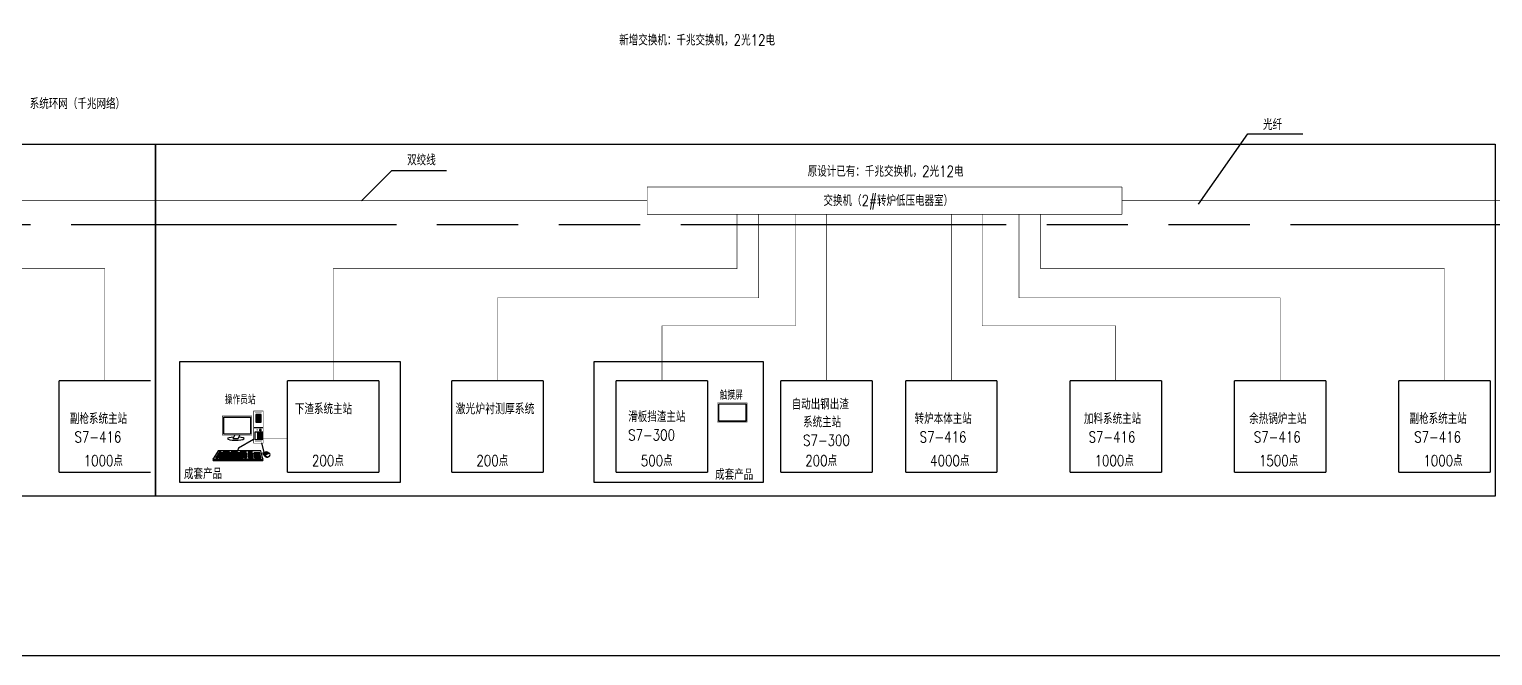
# Model space of a CAD drawing. Extents: x 3579 to 5426, y 430 to 1024.
# Drawn here: x 4489 to 5029, y 430 to 661 of the extents above; entities that cross this region are included whole.
import ezdxf

# ---------------------------------------------------------------- set-up
doc = ezdxf.new("R2010")
doc.units = 0
doc.linetypes.add('AM_ISO09W050', pattern=[22.5, 12, -1.5, 3, -1.5, 3, -1.5])
doc.linetypes.add('CENTER', pattern=[50.8, 31.75, -6.35, 6.35, -6.35])
doc.layers.get('0').update_dxf_attribs({"linetype": 'CONTINUOUS'})
for name, color, linetype in [('at_Entity', 7, 'CONTINUOUS'), ('at_Rect', 7, 'CONTINUOUS'), ('TKB', 7, 'CONTINUOUS')]:
    doc.layers.add(name, color=color, linetype=linetype)
doc.styles.add('HZB', font='txtB', dxfattribs={"width": 0.8, "bigfont": 'HzTxtB'})

msp = doc.modelspace()

# ---------------------------------------------------------------- linework, layer by layer
at = {"color": 0}
for p, q in [((4572.07, 518.94), (4572.07, 516.09)), ((4574.06, 518.94), (4572.07, 518.94)), ((4572.44, 516.09), (4572.44, 518.94)), ((4572.6, 516.09), (4572.6, 518.94)), ((4572.76, 516.09), (4572.76, 518.94)), ((4572.92, 516.09), (4572.92, 518.94)), ((4573.08, 516.09), (4573.08, 518.94)), ((4573.22, 516.09), (4573.22, 518.94)), ((4573.38, 516.09), (4573.38, 518.94)), ((4573.57, 516.09), (4573.57, 518.94)), ((4574.06, 516.09), (4574.06, 518.94)), ((4742.96, 522.85), (4752.9, 522.85)), ((4742.96, 516.56), (4742.96, 522.85)), ((4752.9, 522.85), (4752.9, 516.56)), ((4560.26, 517.98), (4570.21, 517.98)), ((4560.26, 511.69), (4560.26, 517.98)), ((4570.21, 517.98), (4570.21, 511.69)), ((4574.83, 513.98), (4571.33, 513.98)), ((4572.07, 516.09), (4574.06, 516.09)), ((4574.06, 513.47), (4573.52, 513.47)), ((4573.52, 513.47), (4573.52, 513)), ((4573.77, 513.44), (4573.53, 513.46)), ((4573.97, 513.35), (4573.77, 513.44)), ((4573.78, 513.44), (4573.78, 512.98)), ((4574.05, 513.47), (4573.97, 513.35)), ((4573.98, 513.36), (4573.98, 512.9)), ((4574.06, 513), (4574.06, 513.47)), ((4752.9, 516.56), (4742.96, 516.56)), ((4570.21, 511.69), (4560.26, 511.69)), ((4563.79, 510.14), (4564.4, 511.32)), ((4563.79, 510.14), (4565.56, 510.14)), ((4565.56, 510.14), (4566.17, 511.32)), ((4571.27, 509.69), (4565.7, 506.58)), ((4571.9, 509.6), (4571.9, 512.59)), ((4571.9, 512.59), (4574.43, 512.59)), ((4574.4, 509.6), (4571.9, 509.6)), ((4572.71, 512.59), (4572.71, 509.6)), ((4573.01, 512.17), (4573.01, 510.01)), ((4573.22, 512.17), (4573.01, 512.17)), ((4573.01, 510.01), (4573.2, 510.01)), ((4573.2, 510.01), (4573.2, 512.17)), ((4573.77, 512.97), (4573.53, 513)), ((4573.55, 512.56), (4573.55, 509.57)), ((4573.97, 512.89), (4573.77, 512.97)), ((4573.85, 512.17), (4573.85, 510.01)), ((4574.06, 512.17), (4573.85, 512.17)), ((4573.85, 510.01), (4574.03, 510.01)), ((4574.05, 513.01), (4573.97, 512.89)), ((4574.03, 510.01), (4574.03, 512.17)), ((4575.2, 504.95), (4574.36, 508.5)), ((4574.4, 512.63), (4574.4, 509.6)), ((4558.25, 505.58), (4556.39, 502.65)), ((4556.39, 502.51), (4574.73, 502.51)), ((4557.39, 503.07), (4557.35, 502.87)), ((4558.48, 504.86), (4557.38, 503.08)), ((4557.38, 503.08), (4558.13, 503.08)), ((4557.38, 502.87), (4558.17, 502.87)), ((4557.58, 503.43), (4568.61, 503.43)), ((4557.79, 503.8), (4568.61, 503.8)), ((4558.05, 504.17), (4568.61, 504.17)), ((4558.92, 504.52), (4558.13, 503.08)), ((4558.17, 502.87), (4558.13, 503.07)), ((4558.38, 503.27), (4558.17, 502.87)), ((4574.01, 505.58), (4558.25, 505.58)), ((4558.27, 504.51), (4568.61, 504.51)), ((4558.33, 503.43), (4558.38, 503.27)), ((4558.37, 503.27), (4558.79, 503.27)), ((4568.61, 504.86), (4558.44, 504.86)), ((4558.73, 505.34), (4558.61, 505.13)), ((4558.61, 505.13), (4559.16, 505.13)), ((4558.67, 503.07), (4558.64, 502.87)), ((4558.64, 502.87), (4558.69, 502.87)), ((4558.68, 504.52), (4558.85, 504.86)), ((4559.58, 504.86), (4558.68, 503.08)), ((4558.68, 503.08), (4567.43, 503.08)), ((4558.68, 502.87), (4567.44, 502.87)), ((4559.23, 505.34), (4558.72, 505.34)), ((4559.16, 505.13), (4559.23, 505.34)), ((4559.33, 503.07), (4559.32, 502.87)), ((4559.44, 503.38), (4559.33, 503.08)), ((4560.06, 504.86), (4559.44, 503.38)), ((4560.5, 504.83), (4559.99, 503.38)), ((4560.21, 505.34), (4560.09, 505.13)), ((4560.09, 505.13), (4562.25, 505.13)), ((4562.31, 505.34), (4560.19, 505.34)), ((4560.95, 504.83), (4560.5, 503.42)), ((4560.72, 505.33), (4560.64, 505.13)), ((4561.43, 504.86), (4561.02, 503.42)), ((4561.21, 505.34), (4561.15, 505.14)), ((4561.91, 504.86), (4561.57, 503.42)), ((4561.73, 505.34), (4561.68, 505.13)), ((4562.39, 504.86), (4562.08, 503.42)), ((4562.25, 505.13), (4562.31, 505.34)), ((4562.91, 504.86), (4562.7, 503.45)), ((4563.19, 505.34), (4563.11, 505.13)), ((4563.11, 505.13), (4565.24, 505.13)), ((4565.3, 505.34), (4563.18, 505.34)), ((4563.46, 504.86), (4563.25, 503.45)), ((4563.7, 505.33), (4563.66, 505.13)), ((4563.94, 504.86), (4563.73, 503.45)), ((4564.22, 505.34), (4564.17, 505.14)), ((4564.49, 504.86), (4564.28, 503.45)), ((4564.78, 505.34), (4564.74, 505.13)), ((4565.04, 504.86), (4564.83, 503.45)), ((4565.24, 505.13), (4565.3, 505.34)), ((4565.59, 504.86), (4565.38, 503.45)), ((4565.7, 506.58), (4565.41, 505.58)), ((4566.07, 504.86), (4565.97, 503.42)), ((4566.46, 505.34), (4566.41, 505.13)), ((4566.41, 505.13), (4568.57, 505.13)), ((4568.57, 505.34), (4566.45, 505.34)), ((4566.58, 504.85), (4566.48, 503.4)), ((4566.96, 503.4), (4566.9, 502.88)), ((4566.97, 505.33), (4566.96, 505.13)), ((4567.06, 504.85), (4566.96, 503.4)), ((4567.44, 503.4), (4567.43, 503.08)), ((4567.44, 502.87), (4567.43, 503.08)), ((4567.55, 504.85), (4567.44, 503.4)), ((4567.49, 503.31), (4567.44, 503.43)), ((4567.49, 503.31), (4567.44, 502.87)), ((4567.47, 505.34), (4567.47, 505.14)), ((4567.49, 503.31), (4567.98, 503.31)), ((4567.97, 503.08), (4567.95, 502.87)), ((4567.96, 502.86), (4568.64, 502.87)), ((4567.99, 503.4), (4567.97, 503.08)), ((4567.98, 503.08), (4568.61, 503.08)), ((4567.99, 505.34), (4568, 505.13)), ((4568.09, 504.85), (4567.99, 503.4)), ((4568.57, 505.13), (4568.57, 505.34)), ((4568.61, 503.08), (4568.61, 504.86)), ((4568.61, 504.85), (4568.67, 504.76)), ((4568.61, 503.08), (4568.64, 502.87)), ((4568.68, 504.69), (4568.68, 504.79)), ((4568.68, 502.87), (4568.68, 504.69)), ((4569.24, 504.78), (4569.26, 504.86)), ((4569.28, 503.98), (4569.24, 504.78)), ((4569.26, 505.35), (4569.28, 505.15)), ((4569.31, 504.17), (4569.26, 504.86)), ((4569.26, 504.86), (4570.84, 504.86)), ((4570.76, 505.36), (4569.27, 505.36)), ((4569.28, 505.15), (4570.82, 505.15)), ((4569.28, 503.98), (4569.31, 504.15)), ((4570.96, 503.98), (4569.28, 503.98)), ((4569.31, 504.52), (4570.88, 504.52)), ((4570.95, 504.17), (4569.31, 504.17)), ((4569.4, 502.9), (4569.34, 503.75)), ((4569.35, 503.75), (4569.37, 503.83)), ((4569.4, 503.14), (4569.37, 503.83)), ((4569.37, 503.83), (4570.95, 503.83)), ((4569.4, 503.49), (4570.98, 503.49)), ((4571.05, 503.14), (4569.4, 503.14)), ((4569.41, 502.9), (4569.41, 503.12)), ((4571.08, 502.9), (4569.41, 502.9)), ((4569.77, 505.36), (4569.8, 505.16)), ((4569.78, 504.86), (4569.85, 504.17)), ((4569.85, 504.17), (4569.84, 503.98)), ((4569.88, 503.83), (4569.95, 503.14)), ((4569.94, 503.14), (4569.97, 502.9)), ((4570.3, 505.36), (4570.34, 505.15)), ((4570.33, 504.86), (4570.4, 504.17)), ((4570.4, 504.17), (4570.39, 503.98)), ((4570.43, 503.83), (4570.5, 503.14)), ((4570.5, 503.14), (4570.51, 502.9)), ((4570.82, 505.15), (4570.76, 505.36)), ((4570.84, 504.86), (4570.95, 504.17)), ((4570.94, 504.18), (4570.96, 503.98)), ((4570.95, 503.83), (4571.05, 503.14)), ((4571.04, 503.15), (4571.08, 502.9)), ((4571.5, 504.72), (4571.56, 504.86)), ((4571.77, 502.87), (4571.5, 504.72)), ((4571.61, 504.52), (4571.54, 504.39)), ((4573.56, 504.86), (4571.56, 504.86)), ((4571.56, 504.83), (4571.84, 503.08)), ((4571.66, 504.17), (4571.59, 504.04)), ((4571.63, 504.52), (4573.66, 504.52)), ((4571.73, 503.8), (4571.65, 503.65)), ((4571.67, 504.17), (4573.73, 504.17)), ((4571.78, 503.42), (4571.7, 503.3)), ((4571.74, 503.8), (4573.8, 503.8)), ((4571.77, 503.42), (4573.87, 503.42)), ((4571.84, 503.08), (4571.77, 502.87)), ((4574, 502.87), (4571.77, 502.87)), ((4571.84, 503.08), (4573.97, 503.08)), ((4572.08, 504.86), (4572.35, 503.08)), ((4572.35, 503.07), (4572.35, 502.87)), ((4572.56, 504.86), (4572.87, 503.08)), ((4572.87, 503.08), (4572.87, 502.87)), ((4573.08, 504.86), (4573.42, 503.08)), ((4573.42, 503.08), (4573.45, 502.87)), ((4573.97, 503.08), (4573.56, 504.86)), ((4574, 502.87), (4573.97, 503.08)), ((4574.73, 502.65), (4574.01, 505.58)), ((4574.67, 504.77), (4576.07, 505.25)), ((4574.67, 504.77), (4574.69, 504.41)), ((4574.67, 504.75), (4575.55, 504.05)), ((4574.69, 504.41), (4575.55, 503.49)), ((4575.17, 504.97), (4576.13, 504.27)), ((4575.55, 504.05), (4577.22, 504.73)), ((4575.55, 503.49), (4575.57, 504.03)), ((4575.71, 505.13), (4576.66, 504.49)), ((4576.07, 505.25), (4577.18, 504.75)), ((4577.17, 504.75), (4577.25, 504.7)), ((4556.41, 502.03), (4574.72, 502.03))]:
    msp.add_line(p, q, dxfattribs=at)
at = {"const_width": 0.24}
for points in [[(4716.54, 602.9), (4891.73, 602.9)], [(4716.54, 592.84), (4716.54, 602.9)], [(4891.73, 602.9), (4891.73, 592.84)], [(4891.73, 592.84), (4716.54, 592.84)]]:
    msp.add_lwpolyline(points, dxfattribs=at)
at = {"color": 1, "const_width": 0.24}
msp.add_lwpolyline([(4716.54, 597.87), (4397.32, 597.87)], dxfattribs=at)
at = {"color": 2, "const_width": 0.24}
msp.add_lwpolyline([(4891.73, 597.87), (5038.51, 597.87)], dxfattribs=at)
at = {"color": 106, "linetype": 'CENTER', "ltscale": 0.2, "const_width": 0.18}
for points in [[(4516.41, 531.34), (4516.41, 572.79), (4367.35, 572.79), (4367.35, 592.84)], [(4600.66, 531.34), (4600.66, 572.79), (4749.72, 572.79), (4749.72, 592.84)], [(4661.34, 531.34), (4661.34, 562.01), (4757.7, 562.01), (4757.7, 592.84)], [(4722.01, 531.34), (4722.01, 551.7), (4771.31, 551.7), (4771.31, 592.84)], [(4782.69, 531.34), (4782.69, 592.84)], [(4828.79, 531.34), (4828.79, 592.84)], [(4889.47, 531.34), (4889.47, 551.7), (4840.18, 551.7), (4840.18, 592.84)], [(4950.15, 531.34), (4950.15, 562.01), (4853.78, 562.01), (4853.78, 592.84)], [(5010.82, 531.34), (5010.82, 572.79), (4861.76, 572.79), (4861.76, 592.84)]]:
    msp.add_lwpolyline(points, dxfattribs=at)
at = {"color": 0, "linetype": 'ByBlock', "const_width": 0.18}
for points in [[(4559.78, 518.48), (4559.78, 511.32), (4570.67, 511.32), (4570.67, 518.4), (4559.78, 518.4)], [(4574.83, 520.35), (4574.83, 508.41), (4571.81, 508.41), (4571.33, 508.41), (4571.33, 520.27), (4574.91, 520.27)], [(4574.27, 519.71), (4571.81, 519.71)], [(4742.47, 523.35), (4742.47, 516.19), (4753.36, 516.19), (4753.36, 523.27), (4742.47, 523.27)], [(4574.27, 508.89), (4571.81, 508.89)], [(4574.08, 511.43), (4574.08, 510.8)]]:
    msp.add_lwpolyline(points, dxfattribs=at)
at = {"color": 0, "const_width": 0.12}
msp.add_lwpolyline([(4572.69, 513.48, 1), (4572.69, 513.12, 1)], format="xyb", close=True, dxfattribs=at)
at = {"color": 106, "linetype": 'CENTER', "ltscale": 0.5, "const_width": 0.18}
msp.add_lwpolyline([(4574.83, 510.24), (4583.81, 510.24)], dxfattribs=at)
at = {"color": 0}
msp.add_circle((4572.88, 509.9), 0.0694, dxfattribs=at)
for centre, radius, start, end in [((4556.76, 502.36), 0.477, 138.0474, 222.2392), ((4574.38, 502.36), 0.477, 317.7608, 41.9526), ((4576.44, 504.28), 0.914, 193.8223, 27.5762), ((4576.33, 504.33), 1.14, 228.858, 333.5532)]:
    msp.add_arc(centre, radius, start, end, dxfattribs=at)
msp.add_ellipse((4564.72, 510.06), major_axis=(-3.08, 0), ratio=0.183532, start_param=-1.344982, end_param=4.357445, dxfattribs=at)
at = {"layer": 'at_Entity', "color": 7}
for points in [[(4617.51, 531.34), (4617.51, 497.65)], [(4678.18, 531.34), (4678.18, 497.65)], [(4738.86, 531.34), (4738.86, 497.65)], [(4799.54, 531.34), (4799.54, 497.65)], [(4845.64, 531.34), (4845.64, 497.65)], [(4906.32, 531.34), (4906.32, 497.65)], [(4966.99, 531.34), (4966.99, 497.65)], [(5027.67, 531.34), (5027.67, 497.65)]]:
    msp.add_lwpolyline(points, dxfattribs=at)
at = {"layer": 'at_Rect', "color": 7}
for p, q in [((4499.57, 497.65), (4499.57, 531.34)), ((4533.26, 531.34), (4499.57, 531.34)), ((4583.81, 497.65), (4583.81, 531.34)), ((4617.51, 531.34), (4583.81, 531.34)), ((4617.51, 531.34), (4617.51, 497.65)), ((4644.49, 497.65), (4644.49, 531.34)), ((4678.18, 531.34), (4644.49, 531.34)), ((4678.18, 531.34), (4678.18, 497.65)), ((4705.16, 497.65), (4705.16, 531.34)), ((4738.86, 531.34), (4705.16, 531.34)), ((4738.86, 531.34), (4738.86, 497.65)), ((4765.84, 497.65), (4765.84, 531.34)), ((4799.54, 531.34), (4765.84, 531.34)), ((4799.54, 531.34), (4799.54, 497.65)), ((4811.95, 497.65), (4811.95, 531.34)), ((4845.64, 531.34), (4811.95, 531.34)), ((4845.64, 531.34), (4845.64, 497.65)), ((4872.62, 497.65), (4872.62, 531.34)), ((4906.32, 531.34), (4872.62, 531.34)), ((4906.32, 531.34), (4906.32, 497.65)), ((4933.3, 497.65), (4933.3, 531.34)), ((4966.99, 531.34), (4933.3, 531.34)), ((4966.99, 531.34), (4966.99, 497.65)), ((4993.97, 497.65), (4993.97, 531.34)), ((5027.67, 531.34), (4993.97, 531.34)), ((5027.67, 531.34), (5027.67, 497.65)), ((4499.57, 497.65), (4533.26, 497.65)), ((4583.81, 497.65), (4617.51, 497.65)), ((4644.49, 497.65), (4678.18, 497.65)), ((4705.16, 497.65), (4738.86, 497.65)), ((4765.84, 497.65), (4799.54, 497.65)), ((4811.95, 497.65), (4845.64, 497.65)), ((4872.62, 497.65), (4906.32, 497.65)), ((4933.3, 497.65), (4966.99, 497.65)), ((4993.97, 497.65), (5027.67, 497.65))]:
    msp.add_line(p, q, dxfattribs=at)
at = {"layer": 'TKB', "color": 2}
for p, q in [((4919.97, 596.64), (4938.25, 622.59)), ((4938.25, 622.59), (4958.46, 622.59))]:
    msp.add_line(p, q, dxfattribs=at)
at = {"layer": 'TKB', "color": 1}
for p, q in [((4611.1, 597.87), (4622.26, 609.05)), ((4622.26, 609.05), (4642.47, 609.05))]:
    msp.add_line(p, q, dxfattribs=at)
at = {"layer": 'TKB', "color": 0}
for points in [[(3578.87, 1023.92), (5425.86, 1023.92), (5425.86, 429.92), (3578.87, 429.92)], [(4535.12, 488.77), (4040.71, 488.77), (4040.71, 618.8), (4535.12, 618.8)], [(5029.52, 488.77), (4535.12, 488.77), (4535.12, 618.8), (5029.52, 618.8)]]:
    msp.add_lwpolyline(points, close=True, dxfattribs=at)
at = {"layer": 'TKB', "color": 0, "linetype": 'AM_ISO09W050', "ltscale": 10}
msp.add_lwpolyline([(3603.98, 589.06), (5388.32, 589.06), (5388.32, 887.26), (3603.98, 887.26)], close=True, dxfattribs=at)
at = {"layer": 'TKB', "color": 1}
for points in [[(4544.05, 538.54), (4625.39, 538.54), (4625.39, 493.82), (4544.05, 493.82)], [(4696.93, 538.54), (4759.36, 538.54), (4759.36, 493.82), (4696.93, 493.82)]]:
    msp.add_lwpolyline(points, close=True, dxfattribs=at)

# ---------------------------------------------------------------- texts
at = {"color": 1, "style": 'HZB', "width": 0.8}
for s, p in [('新增交换机：千兆交换机，2光12电', (4706.22, 655.16)), ('双绞线', (4627.97, 610.89)), ('S7-300', (4709.53, 509.41)), ('成套产品', (4545.6, 495.1)), ('成套产品', (4741.61, 494.82))]:
    msp.add_text(s, height=4, dxfattribs=at).set_placement(p)
at = {"color": 4, "style": 'HZB'}
for s, width, p in [('系统环网（千兆网络）', 0.8, (4488.67, 631.71)), ('原设计已有：千兆交换机，2光12电', 0.8, (4775.78, 606.73)), ('交换机（2#转炉低压电器室）', 0.8, (4781.6, 595.93)), ('自动出钢出渣', 0.8, (4769.86, 520.78)), ('副枪系统主站', 0.8, (4503.5, 515.44)), ('下渣系统主站', 0.8, (4586.53, 519.06)), ('激光炉衬测厚系统', 0.7, (4645.84, 519.06)), ('滑板挡渣主站', 0.8, (4709.53, 516.18)), ('系统主站', 0.8, (4774.07, 514.18)), ('转炉本体主站', 0.8, (4815.24, 515.44)), ('加料系统主站', 0.8, (4877.73, 515.44)), ('余热锅炉主站', 0.8, (4938.71, 515.44)), ('副枪系统主站', 0.8, (4997.91, 515.44)), ('S7-416', 0.8, (4505.21, 508.68)), ('S7-416', 0.8, (4505.21, 508.68)), ('S7-300', 0.8, (4774.07, 507.42)), ('S7-300', 0.8, (4774.07, 507.42)), ('S7-416', 0.8, (4817.1, 508.68)), ('S7-416', 0.8, (4817.1, 508.68)), ('S7-416', 0.8, (4879.44, 508.68)), ('S7-416', 0.8, (4879.44, 508.68)), ('S7-416', 0.8, (4940.43, 508.68)), ('S7-416', 0.8, (4940.43, 508.68)), ('S7-416', 0.8, (4999.62, 508.68)), ('S7-416', 0.8, (4999.62, 508.68))]:
    msp.add_text(s, height=4, dxfattribs=dict(at, width=width)).set_placement(p)
at = {"color": 2, "style": 'HZB', "width": 0.8}
msp.add_text('光纤', height=4, dxfattribs=at).set_placement((4943.84, 624))
at = {"color": 0, "style": 'HZB', "width": 0.7}
for s, p in [('操作员站', (4560.68, 522.8)), ('触摸屏', (4743.34, 524.49))]:
    msp.add_text(s, height=3, dxfattribs=at).set_placement(p)
at = {"color": 6, "style": 'HZB', "width": 0.8}
for s, p in [('1000点', (4508.6, 499.93)), ('200点', (4592.85, 499.93)), ('200点', (4653.52, 499.93)), ('500点', (4714.2, 499.93)), ('200点', (4774.88, 499.93)), ('4000点', (4820.98, 499.93)), ('1000点', (4881.66, 499.93)), ('1500点', (4942.33, 499.93)), ('1000点', (5003.01, 499.93))]:
    msp.add_text(s, height=4, dxfattribs=at).set_placement(p)

doc.saveas('drawing.dxf')
